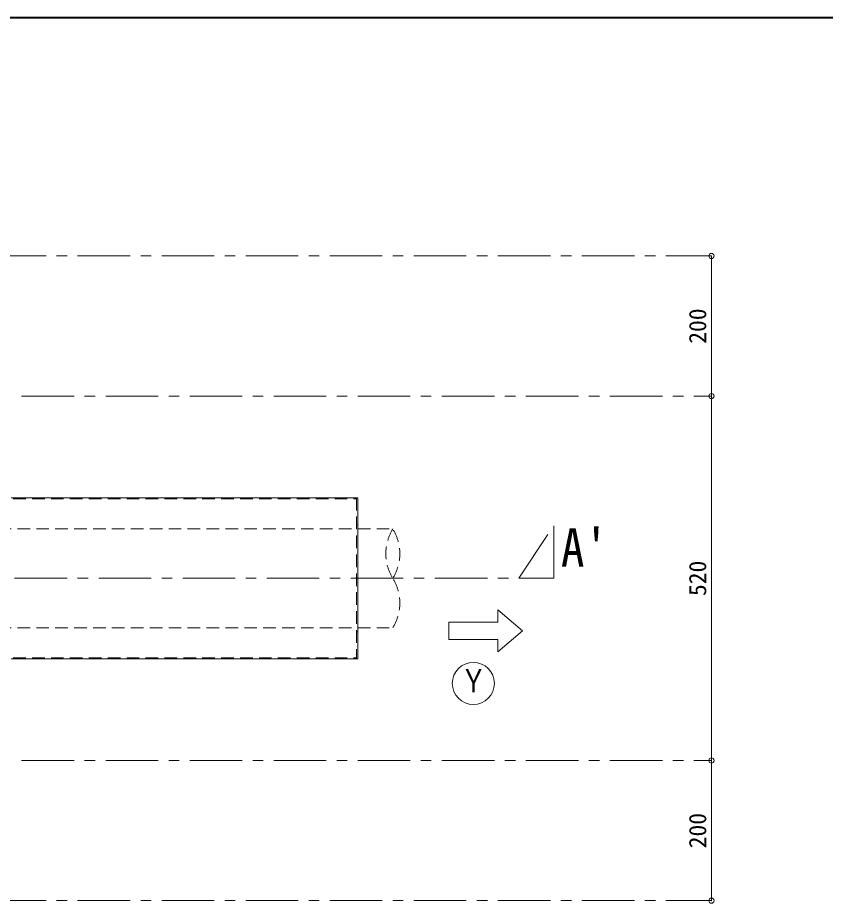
# Model space of a CAD drawing. Units: millimetres at full size, sheet at 1:15. Extents: x -3171 to 2904, y -2098 to 2117.
# Drawn here: x -406 to 747, y 853 to 2117 of the extents above; entities that cross this region are included whole.
import ezdxf
from ezdxf.enums import TextEntityAlignment as Align

# ---------------------------------------------------------------- set-up
doc = ezdxf.new("R2010")
doc.units = ezdxf.units.MM
doc.header["$LTSCALE"] = 15
doc.header["$PDMODE"] = 32
doc.header["$PDSIZE"] = 7.5
doc.linetypes.add('CHAIN1', pattern=[8, 5, -1, 1, -1])
doc.linetypes.add('DASHED1', pattern=[1.8, 1.2, -0.6])
doc.layers.add('0-0_ﾚｲﾔ1', color=4, linetype='Continuous', lineweight=9)
doc.styles.add('ＭＳ ゴシック', font='')
doc.styles.get('ＭＳ ゴシック').set_extended_font_data('MS Gothic')

msp = doc.modelspace()

# ---------------------------------------------------------------- linework, layer by layer
at = {"layer": '0-0_ﾚｲﾔ1', "color": 1, "lineweight": 40}
msp.add_line((2904.12, 2117.05), (-3170.88, 2117.05), dxfattribs=at)
at = {"layer": '0-0_ﾚｲﾔ1', "linetype": 'CHAIN1'}
for p, q in [((-440.38, 1777.05), (584.62, 1777.05)), ((-400.38, 1577.05), (584.62, 1577.05)), ((-2810.38, 1317.05), (359.62, 1317.05)), ((-400.38, 1057.05), (584.62, 1057.05)), ((-440.38, 857.05), (584.62, 857.05))]:
    msp.add_line(p, q, dxfattribs=at)
at = {"layer": '0-0_ﾚｲﾔ1'}
for p, q in [((584.62, 1777.05), (584.62, 1577.05)), ((584.62, 1577.05), (584.62, 1057.05)), ((314.62, 1242.05), (279.62, 1272.05)), ((279.62, 1272.05), (279.62, 1254.55)), ((209.62, 1254.55), (279.62, 1254.55)), ((209.62, 1254.55), (209.62, 1229.55)), ((314.62, 1242.05), (279.62, 1212.05)), ((-415.38, 1202.05), (79.62, 1202.05)), ((584.62, 1057.05), (584.62, 857.05))]:
    msp.add_line(p, q, dxfattribs=at)
at = {"layer": '0-0_ﾚｲﾔ1', "linetype": 'DASHED1'}
for p, q in [((-520.38, 1430.45), (78.02, 1430.45)), ((78.02, 1432.05), (78.02, 1202.05)), ((78.02, 1393.55), (79.62, 1393.55)), ((-487.38, 1387.55), (129.62, 1387.55)), ((-487.38, 1246.55), (129.62, 1246.55)), ((78.02, 1240.55), (79.62, 1240.55)), ((-520.38, 1203.65), (78.02, 1203.65))]:
    msp.add_line(p, q, dxfattribs=at)
at = {"layer": '0-0_ﾚｲﾔ1'}
for points in [[(-415.38, 1432.05), (79.62, 1432.05), (79.62, 1202.05)], [(209.62, 1229.55), (279.62, 1229.55), (279.62, 1212.05)]]:
    msp.add_lwpolyline(points, dxfattribs=at)
at = {"layer": '0-0_ﾚｲﾔ1', "linetype": 'CHAIN1'}
msp.add_lwpolyline([(309.62, 1317.05), (359.62, 1392.05), (359.62, 1317.05)], dxfattribs=at)
at = {"layer": '0-0_ﾚｲﾔ1', "color": 7, "lineweight": 18}
msp.add_circle((244.62, 1167.05), 30, dxfattribs=at)
at = {"layer": '0-0_ﾚｲﾔ1', "linetype": 'DASHED1'}
for centre, start, end in [((186.75, 1352.3), 148.324, 211.676), ((72.49, 1352.3), 328.324, 31.676), ((72.49, 1281.8), 328.324, 31.676)]:
    msp.add_arc(centre, 67.13, start, end, dxfattribs=at)
at = {"layer": '0-0_ﾚｲﾔ1', "color": 1}
for p in [(584.62, 1777.05), (584.62, 1577.05), (584.62, 1057.05), (584.62, 857.05)]:
    msp.add_point(p, dxfattribs=at)

# ---------------------------------------------------------------- texts
at = {"layer": '0-0_ﾚｲﾔ1', "color": 7, "style": 'ＭＳ ゴシック'}
for s, p in [('200', (584.62, 1651.73)), ('520', (584.62, 1291.73)), ('200', (584.62, 931.73))]:
    msp.add_text(s, height=24.74, rotation=90, dxfattribs=at).set_placement(p, align=Align.BOTTOM_LEFT)
for s, height, width, p in [("A'", 54.99, 0.9, (369.62, 1317.05)), ('Ｙ', 32.99, 0.85, (225.87, 1144.55))]:
    msp.add_text(s, height=height, dxfattribs=dict(at, width=width)).set_placement(p, align=Align.BOTTOM_LEFT)

doc.saveas('drawing.dxf')
